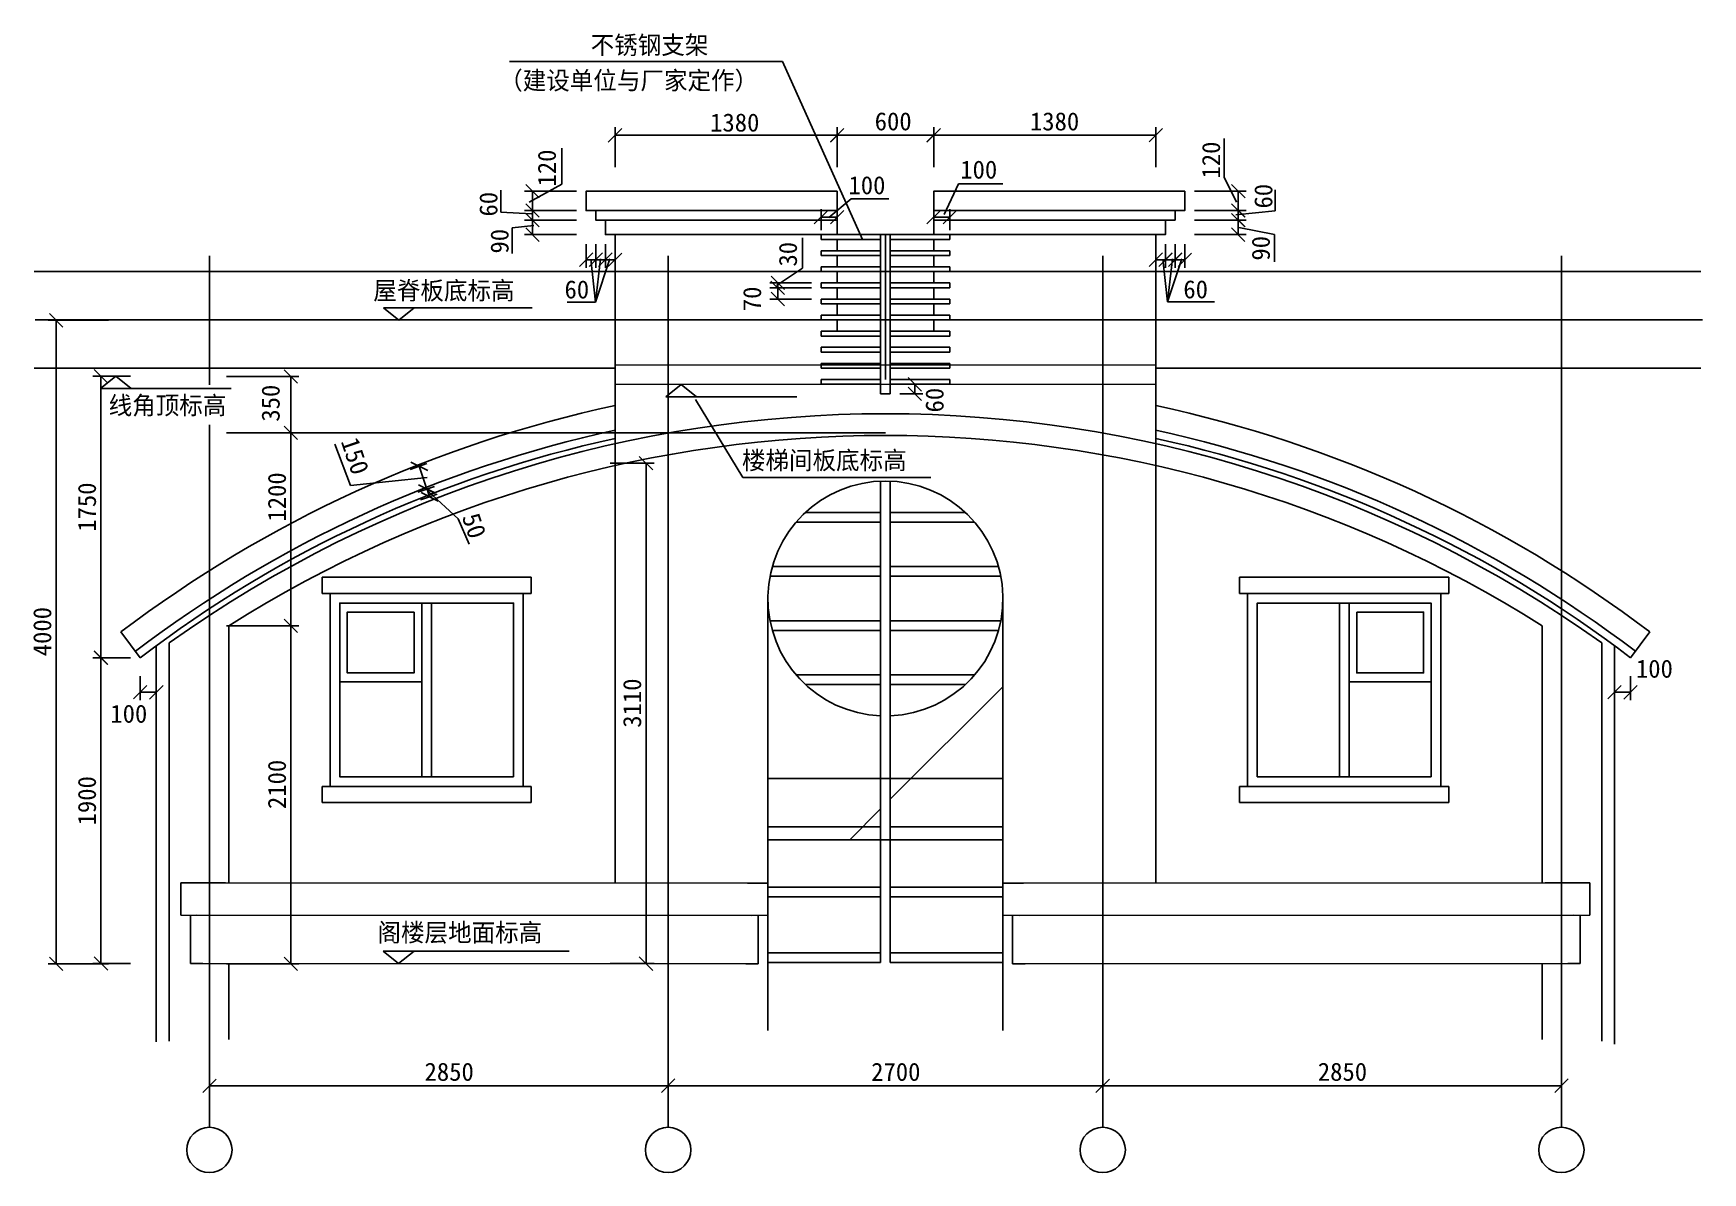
# Model space of a CAD drawing. Header units: metres. Extents: x 879 to 11250, y -2094 to 10963.
# Drawn here: x 879 to 11250, y 3882 to 10963 of the extents above; entities that cross this region are included whole.
import ezdxf

# ---------------------------------------------------------------- set-up
doc = ezdxf.new("R2010")
doc.units = ezdxf.units.M
for name, color, linetype in [('BALCONY', 7, 'Continuous'), ('DOTE', 1, 'Continuous'), ('HAT', 7, 'Continuous'), ('PUB_DIM', 3, 'Continuous'), ('PUB_TEXT', 7, 'Continuous'), ('S_STAIR', 7, 'Continuous'), ('STAIR', 2, 'Continuous'), ('WALL', 7, 'Continuous'), ('WINDOW', 2, 'Continuous')]:
    doc.layers.add(name, color=color, linetype=linetype)

# ---------------------------------------------------------------- blocks, each defined once
blk = doc.blocks.new('_DIMX')
at = {"color": 6}
blk.add_lwpolyline([(-208.28, -208.28), (209.27, 210.3)], dxfattribs=at)

msp = doc.modelspace()

# ---------------------------------------------------------------- hatches: boundary and pattern name
at = {"layer": 'HAT'}
h = msp.add_hatch(dxfattribs=at)
h.set_pattern_fill('ANSI31', scale=700)
h.paths.add_polyline_path([(6142.36, 5950.54), (5442.36, 5950.54), (5442.36, 7447.96, 0.4), (6142.36, 6721.16)])
h = msp.add_hatch(dxfattribs=at)
h.set_pattern_fill('ANSI31', scale=700)
h.paths.add_polyline_path([(6202.35, 6721.16, 0.4), (6902.35, 7447.96), (6902.35, 5950.54), (6202.35, 5950.54)])

# ---------------------------------------------------------------- linework, layer by layer
for p, q in [((5532.96, 10788.4), (3836.49, 10788.4)), ((6029.31, 9681.97), (5532.96, 10788.4)), ((8276.3, 10309.13), (8276.3, 10069.82)), ((4162.3, 10249.89), (4162.3, 10024.72)), ((8276.3, 10069.82), (8354.68, 9913.18)), ((3782.39, 9987.51), (3782.39, 9852.08)), ((4162.3, 10024.72), (3958.22, 9914.26)), ((6626.47, 10027.94), (6538.02, 9837.23)), ((6901.11, 10027.94), (6626.47, 10027.94)), ((8594.17, 9991.5), (8594.17, 9860.97)), ((5960.25, 9934.83), (5820.59, 9818.55)), ((6193.17, 9934.83), (5960.25, 9934.83)), ((8594.17, 9860.97), (8350.32, 9834.86)), ((3782.39, 9852.08), (3973.75, 9841.45)), ((3854.15, 9753.61), (3987.04, 9769.54)), ((3854.15, 9594.27), (3854.15, 9753.61)), ((8589.85, 9712.8), (8367.78, 9756.31)), ((5657.21, 9691.46), (5657.21, 9503.62)), ((8589.85, 9543.11), (8589.85, 9712.8)), ((4371.2, 9292.69), (4342.66, 9559.08)), ((4402.13, 9561.21), (4371.2, 9292.69)), ((4371.2, 9292.69), (4460.67, 9561.21)), ((7924.85, 9293.42), (7896.31, 9559.8)), ((7924.85, 9293.42), (8014.33, 9561.93)), ((7955.79, 9561.93), (7924.85, 9293.42)), ((5657.21, 9503.62), (5496.08, 9396.28)), ((3053.77, 9257.99), (3977.42, 9257.99)), ((3149.37, 9180.6), (3053.77, 9257.99)), ((3149.37, 9180.6), (3244.96, 9257.99)), ((4194.06, 9292.69), (4371.2, 9292.69)), ((7924.85, 9293.42), (8216.11, 9293.42)), ((1390.36, 8833.03), (1294.77, 8755.65)), ((1390.36, 8833.03), (1485.95, 8755.65)), ((4492.36, 8901.83), (7852.36, 8901.29)), ((2108, 8755.65), (1294.77, 8755.65)), ((4492.34, 8781.83), (7852.34, 8781.29)), ((4903.78, 8781.14), (4808.19, 8703.75)), ((4903.78, 8781.14), (4999.37, 8703.75)), ((5621.43, 8703.75), (4808.19, 8703.75)), ((5286.71, 8202.23), (4991.38, 8687.5)), ((2751.62, 8409.58), (2849.68, 8151.92)), ((2849.68, 8151.92), (3325.44, 8202.73)), ((6454.88, 8202.23), (5286.71, 8202.23)), ((3518.04, 7944.74), (3332.82, 8115.31)), ((3587.04, 7788.7), (3518.04, 7944.74)), ((2672.33, 7582.41), (3972.33, 7582.41)), ((9672.37, 7582.41), (8372.37, 7582.41)), ((2672.33, 7482.41), (3972.33, 7482.41)), ((9672.37, 7482.41), (8372.37, 7482.41)), ((2672.33, 6282.41), (3972.33, 6282.41)), ((9672.37, 6282.41), (8372.37, 6282.41)), ((2672.33, 6182.41), (3972.33, 6182.41)), ((9672.37, 6182.41), (8372.37, 6182.41)), ((1794.85, 5682.41), (1794.85, 5482.41)), ((1794.85, 5482.41), (1794.85, 5682.41)), ((2072.33, 5682.41), (1794.85, 5682.41)), ((1794.85, 5682.41), (2072.33, 5682.41)), ((5314.85, 5680.75), (5442.35, 5680.75)), ((5442.35, 5680.75), (5442.35, 5480.75)), ((7029.86, 5680.75), (6902.35, 5680.75)), ((6902.35, 5680.75), (6902.35, 5480.75)), ((10549.86, 5682.41), (10272.37, 5682.41)), ((10272.37, 5682.41), (10549.86, 5682.41)), ((10549.86, 5682.41), (10549.86, 5482.41)), ((10549.86, 5482.41), (10549.86, 5682.41)), ((1854.85, 5482.41), (1854.85, 5182.41)), ((1854.85, 5182.41), (1854.85, 5482.41)), ((5382.35, 5480.75), (5382.35, 5180.75)), ((6962.35, 5480.75), (6962.35, 5180.75)), ((10489.86, 5182.41), (10489.86, 5482.41)), ((10489.86, 5482.41), (10489.86, 5182.41)), ((3147.88, 5181.86), (3052.29, 5259.24)), ((3052.29, 5259.24), (4207.36, 5259.24)), ((3147.88, 5181.86), (3243.47, 5259.24)), ((1854.85, 5182.41), (1932.33, 5182.41)), ((1932.33, 5182.41), (1854.85, 5182.41)), ((2092.33, 4708.85), (2092.33, 5182.3)), ((5382.35, 5180.75), (5304.87, 5180.75)), ((6962.35, 5180.75), (7039.84, 5180.75)), ((10412.37, 5182.41), (10489.86, 5182.41)), ((10489.86, 5182.41), (10412.37, 5182.41))]:
    msp.add_line(p, q)
for points in [[(883.5, 9482.41), (4492.34, 9482.41)], [(4492.34, 9482.41), (7852.34, 9482.41)], [(7852.34, 9482.41), (11239.22, 9482.41)], [(888.75, 9182.41), (11249.7, 9182.41)], [(883.5, 8882.41), (4492.34, 8882.41)], [(7852.34, 8882.41), (11239.22, 8882.41)], [(6172.92, 8480.3), (2527.98, 8480.29)], [(2092.33, 5682.28), (2092.33, 7280.48)], [(10253.5, 5682.28), (10253.5, 7280.48)], [(1642.33, 4695.35), (1642.33, 7156.58)], [(1722.33, 4698.82), (1722.33, 7174.48)], [(10623.5, 4698.82), (10623.5, 7174.48)], [(10802.37, 7082.58), (10922.64, 7242.38)], [(10253.5, 4708.85), (10253.5, 5182.3)]]:
    msp.add_lwpolyline(points)
for points in [[(1722.33, 7174.48, -0.32), (10623.5, 7174.48, -0.29)], [(2092.33, 7280.48, -0.29), (10253.5, 7280.48)]]:
    msp.add_lwpolyline(points, format="xyb")
for centre in [(1972.33, 4023.09), (4822.33, 4023.09), (7522.37, 4023.09), (10372.37, 4023.09)]:
    msp.add_circle(centre, 140.83)
at = {"layer": 'BALCONY'}
for points in [[(1422.06, 7242.38, -0.11), (4492.34, 8649.54, -0.11)], [(7852.34, 8649.55, -0.11), (10922.64, 7242.38)], [(1512.27, 7122.53, -0.11), (4492.34, 8495.96, -0.11)], [(1542.33, 7082.58, -0.11), (4492.34, 8444.73, -0.11)], [(7852.34, 8495.97, -0.11), (10832.43, 7122.53)], [(7852.34, 8444.74, -0.11), (10802.37, 7082.58)]]:
    msp.add_lwpolyline(points, format="xyb", dxfattribs=at)
for points in [[(3922.33, 6282.41), (3922.33, 7482.41), (2722.33, 7482.41), (2722.33, 6282.41), (3922.33, 6282.41)], [(8422.37, 6282.41), (8422.37, 7482.41), (9622.37, 7482.41), (9622.37, 6282.41), (8422.37, 6282.41)], [(3243.85, 7366.57), (2829, 7366.57), (2829, 6988.12), (3243.85, 6988.12), (3243.85, 7366.57)], [(9100.85, 7366.57), (9515.69, 7366.57), (9515.69, 6988.12), (9100.85, 6988.12), (9100.85, 7366.57)], [(1542.33, 7082.58), (1422.06, 7242.38)], [(3291.37, 6932.04), (2782.33, 6932.04)], [(9053.33, 6932.04), (9562.37, 6932.04)]]:
    msp.add_lwpolyline(points, dxfattribs=at)
for points in [[(3862.33, 6342.41), (3862.33, 7422.41), (2782.33, 7422.41), (2782.33, 6342.41)], [(8482.37, 6342.41), (8482.37, 7422.41), (9562.37, 7422.41), (9562.37, 6342.41)]]:
    msp.add_lwpolyline(points, close=True, dxfattribs=at)
at = {"layer": 'DOTE'}
for p, q in [((6172.35, 9711.97), (6172.35, 8811.97)), ((1972.33, 8778.51), (1972.33, 9580.8)), ((4822.33, 4163.26), (4822.33, 9580.8)), ((7522.37, 4163.26), (7522.37, 9580.8)), ((10372.37, 4163.26), (10372.37, 9580.8)), ((1972.33, 4163.26), (1972.33, 8529.59))]:
    msp.add_line(p, q, dxfattribs=at)
at = {"layer": 'PUB_DIM'}
for p, q in [((4492.34, 10132.35), (4492.34, 10379.43)), ((5872.36, 10132.35), (5872.36, 10379.43)), ((5872.36, 10132.35), (5872.36, 10379.43)), ((6472.36, 10132.35), (6472.36, 10379.43)), ((6472.36, 10132.35), (6472.36, 10379.43)), ((7852.34, 10132.35), (7852.34, 10379.43)), ((5872.16, 10329.43), (4492.54, 10329.43)), ((6472.16, 10329.43), (5872.56, 10329.43)), ((7852.14, 10329.43), (6472.56, 10329.43)), ((4252.34, 9981.98), (3929.97, 9981.98)), ((3979.97, 9982.18), (3979.97, 9982.38)), ((3979.97, 9981.98), (3979.97, 9861.98)), ((8092.37, 9981.98), (8414.74, 9981.98)), ((8364.74, 9982.18), (8364.74, 9982.38)), ((8364.74, 9981.98), (8364.74, 9861.98)), ((4252.34, 9861.98), (3929.97, 9861.98)), ((4252.34, 9861.98), (3929.97, 9861.98)), ((3979.97, 9862.18), (3979.97, 9862.38)), ((3979.97, 9861.98), (3979.97, 9801.98)), ((3979.97, 9861.78), (3979.97, 9861.58)), ((5772.35, 9740.47), (5772.35, 9870.63)), ((5872.35, 9740.47), (5872.35, 9870.63)), ((6472.36, 9740.47), (6472.36, 9870.63)), ((6572.36, 9740.47), (6572.36, 9870.63)), ((8092.37, 9861.98), (8414.74, 9861.98)), ((8092.37, 9861.98), (8414.74, 9861.98)), ((8364.74, 9862.18), (8364.74, 9862.38)), ((8364.74, 9861.98), (8364.74, 9801.98)), ((8364.74, 9861.78), (8364.74, 9861.58)), ((4252.34, 9801.98), (3929.97, 9801.98)), ((4252.34, 9801.98), (3929.97, 9801.98)), ((3979.97, 9802.18), (3979.97, 9802.38)), ((3979.97, 9801.98), (3979.97, 9711.98)), ((3979.97, 9801.78), (3979.97, 9801.58)), ((5772.15, 9820.63), (5771.95, 9820.63)), ((5772.35, 9820.63), (5872.35, 9820.63)), ((5872.55, 9820.63), (5872.75, 9820.63)), ((6572.16, 9820.63), (6472.56, 9820.63)), ((8092.37, 9801.98), (8414.74, 9801.98)), ((8092.37, 9801.98), (8414.74, 9801.98)), ((8364.74, 9802.18), (8364.74, 9802.38)), ((8364.74, 9801.98), (8364.74, 9711.98)), ((8364.74, 9801.78), (8364.74, 9801.58)), ((4252.34, 9711.98), (3929.97, 9711.98)), ((3979.97, 9711.78), (3979.97, 9711.58)), ((4312.34, 9651.97), (4312.34, 9506.11)), ((4372.34, 9651.97), (4372.34, 9506.11)), ((4372.34, 9651.97), (4372.34, 9506.11)), ((4432.34, 9651.97), (4432.34, 9506.11)), ((4432.34, 9651.97), (4432.34, 9506.11)), ((4492.34, 9651.97), (4492.34, 9506.11)), ((7852.36, 9651.97), (7852.36, 9506.11)), ((7912.36, 9651.97), (7912.36, 9506.11)), ((7912.36, 9651.97), (7912.36, 9506.11)), ((7972.36, 9651.97), (7972.36, 9506.11)), ((7972.36, 9651.97), (7972.36, 9506.11)), ((8032.36, 9651.97), (8032.36, 9506.11)), ((8092.37, 9711.98), (8414.74, 9711.98)), ((8364.74, 9711.78), (8364.74, 9711.58)), ((4312.14, 9556.11), (4311.94, 9556.11)), ((4372.34, 9556.11), (4312.34, 9556.11)), ((4372.14, 9556.11), (4371.94, 9556.11)), ((4432.34, 9556.11), (4372.34, 9556.11)), ((4372.54, 9556.11), (4372.74, 9556.11)), ((4432.14, 9556.11), (4431.94, 9556.11)), ((4492.34, 9556.11), (4432.34, 9556.11)), ((4432.54, 9556.11), (4432.74, 9556.11)), ((4492.54, 9556.11), (4492.74, 9556.11)), ((7852.16, 9556.11), (7851.96, 9556.11)), ((7852.36, 9556.11), (7912.36, 9556.11)), ((7912.16, 9556.11), (7911.96, 9556.11)), ((7912.36, 9556.11), (7972.36, 9556.11)), ((7912.56, 9556.11), (7912.76, 9556.11)), ((7972.16, 9556.11), (7971.96, 9556.11)), ((7972.36, 9556.11), (8032.36, 9556.11)), ((7972.56, 9556.11), (7972.76, 9556.11)), ((8032.56, 9556.11), (8032.76, 9556.11)), ((5712.35, 9411.98), (5453.29, 9411.98)), ((5712.35, 9381.98), (5453.29, 9381.98)), ((5712.35, 9381.98), (5453.29, 9381.98)), ((5503.29, 9412.18), (5503.29, 9412.38)), ((5503.29, 9411.98), (5503.29, 9381.98)), ((5503.29, 9381.78), (5503.29, 9312.18)), ((5503.29, 9381.78), (5503.29, 9381.58)), ((5712.35, 9311.98), (5453.29, 9311.98)), ((1345.53, 9179.41), (970.05, 9179.41)), ((1020.05, 9179.21), (1020.05, 5179.61)), ((1482.33, 8832.29), (1248.32, 8832.29)), ((1298.32, 8832.09), (1298.32, 7082.78)), ((2078.32, 8830.29), (2527.98, 8830.29)), ((2477.98, 8480.49), (2477.98, 8830.09)), ((6262.36, 8781.97), (6405.09, 8781.97)), ((6262.36, 8721.97), (6405.09, 8721.97)), ((6355.09, 8782.17), (6355.09, 8782.37)), ((6355.09, 8721.97), (6355.09, 8781.97)), ((6355.09, 8721.77), (6355.09, 8721.57)), ((2078.32, 8480.29), (2527.98, 8480.29)), ((2078.32, 8480.29), (2527.98, 8480.29)), ((2477.98, 7280.68), (2477.98, 8480.09)), ((3218.76, 8253.27), (3323.57, 8288.57)), ((3323.89, 8130.95), (3276.25, 8272.42)), ((4463.14, 8291.59), (4734.88, 8291.59)), ((4684.88, 5181.36), (4684.88, 8291.39)), ((3266.54, 8111.42), (3371.34, 8146.72)), ((3266.9, 8110.51), (3371.69, 8145.84)), ((3282.99, 8062.78), (3387.78, 8098.11)), ((3324.25, 8130.06), (3324.18, 8130.25)), ((3340.4, 8082.14), (3324.31, 8129.87)), ((3340.47, 8081.95), (3340.53, 8081.76)), ((2078.32, 7280.48), (2527.98, 7280.48)), ((2078.32, 7280.48), (2527.98, 7280.48)), ((2477.98, 5180.5), (2477.98, 7280.28)), ((1482.33, 7082.58), (1248.32, 7082.58)), ((1482.33, 7082.58), (1248.32, 7082.58)), ((1298.32, 7082.38), (1298.32, 5182.62)), ((1542.32, 6968.8), (1542.32, 6817.72)), ((1642.32, 6968.8), (1642.32, 6817.72)), ((10702.37, 6968.8), (10702.37, 6817.72)), ((10802.37, 6968.8), (10802.37, 6817.72)), ((1542.12, 6867.72), (1541.92, 6867.72)), ((1642.32, 6867.72), (1542.32, 6867.72)), ((1642.52, 6867.72), (1642.72, 6867.72)), ((10702.17, 6867.72), (10701.97, 6867.72)), ((10802.37, 6867.72), (10702.37, 6867.72)), ((10802.57, 6867.72), (10802.77, 6867.72)), ((1345.53, 5179.41), (970.05, 5179.41)), ((1482.33, 5182.42), (1248.32, 5182.42)), ((2078.32, 5180.3), (2527.98, 5180.3)), ((4463.14, 5181.16), (4734.88, 5181.16)), ((1972.34, 4517.41), (1972.34, 4372.17)), ((4822.34, 4517.41), (4822.34, 4372.17)), ((4822.34, 4517.41), (4822.34, 4372.17)), ((7522.37, 4517.41), (7522.37, 4372.17)), ((7522.37, 4517.41), (7522.37, 4372.17)), ((10372.37, 4517.41), (10372.37, 4372.17)), ((1972.54, 4422.17), (4822.14, 4422.17)), ((4822.54, 4422.17), (7522.17, 4422.17)), ((7522.57, 4422.17), (10372.17, 4422.17))]:
    msp.add_line(p, q, dxfattribs=at)
at = {"layer": 'S_STAIR'}
for p, q in [((6142.36, 8179.93), (6142.35, 5189.08)), ((6202.36, 8179.93), (6202.35, 5189.08)), ((5442.36, 5882.41), (5442.36, 7453.13)), ((6902.36, 5882.41), (6902.36, 7450.54)), ((5442.35, 6032.41), (5442.35, 5680.75)), ((5442.35, 6032.41), (5442.35, 5655.75)), ((6902.35, 6032.41), (6902.35, 5780.75)), ((6902.35, 6032.41), (6902.35, 5655.75)), ((5442.35, 5595.75), (5442.35, 5655.75)), ((5442.35, 5655.75), (6142.35, 5655.75)), ((6902.35, 5655.75), (6202.35, 5655.75)), ((6902.35, 5595.75), (6902.35, 5655.75)), ((6902.35, 5595.75), (6902.35, 5655.75)), ((5442.35, 5595.75), (6142.35, 5595.75)), ((5442.35, 5595.75), (5442.35, 4766)), ((5442.35, 5595.75), (5442.35, 5249.08)), ((6902.35, 5595.75), (6202.35, 5595.75)), ((6902.35, 5595.75), (6902.35, 4766)), ((6902.35, 5595.75), (6902.35, 5249.08)), ((6902.35, 5595.75), (6902.35, 5249.08)), ((5442.35, 5274.08), (5442.35, 5249.08)), ((5442.35, 5189.08), (5442.35, 5249.08)), ((5442.35, 5249.08), (6142.35, 5249.08)), ((5442.35, 5189.08), (6142.35, 5189.08)), ((6902.35, 5249.08), (6202.35, 5249.08)), ((6902.35, 5189.08), (6202.35, 5189.08)), ((6902.35, 5274.08), (6902.35, 5249.08)), ((6902.35, 5274.08), (6902.35, 5249.08)), ((6902.35, 5189.08), (6902.35, 5249.08)), ((6902.35, 5189.08), (6902.35, 5249.08))]:
    msp.add_line(p, q, dxfattribs=at)
at = {"layer": 'STAIR'}
for p, q in [((5872.35, 9981.97), (5872.35, 9711.97)), ((6472.35, 9981.97), (6472.35, 9711.97)), ((5872.35, 9861.97), (4372.34, 9861.97)), ((6472.35, 9861.97), (7972.34, 9861.97)), ((5872.35, 9801.97), (4432.34, 9801.97)), ((6472.35, 9801.97), (7912.34, 9801.97)), ((5772.35, 9711.97), (5772.35, 9681.97)), ((6572.35, 9711.97), (5772.35, 9711.97)), ((5772.35, 9681.97), (6142.35, 9681.97)), ((5872.35, 9681.97), (5872.35, 9611.97)), ((6202.35, 9681.97), (6572.35, 9681.97)), ((6472.35, 9681.97), (6472.35, 9611.97)), ((6572.35, 9711.97), (6572.35, 9681.97)), ((5772.35, 9611.97), (5772.35, 9581.97)), ((5772.35, 9611.97), (6142.35, 9611.97)), ((5772.35, 9581.97), (6142.35, 9581.97)), ((5872.35, 9581.97), (5872.35, 9511.97)), ((6202.35, 9611.97), (6572.35, 9611.97)), ((6202.35, 9581.97), (6572.35, 9581.97)), ((6472.35, 9581.97), (6472.35, 9511.97)), ((6572.35, 9611.97), (6572.35, 9581.97)), ((5772.35, 9511.97), (6142.35, 9511.97)), ((5772.35, 9511.97), (5772.35, 9481.97)), ((5772.35, 9481.97), (6142.35, 9481.97)), ((5872.35, 9481.97), (5872.35, 9411.97)), ((6202.35, 9511.97), (6572.35, 9511.97)), ((6202.35, 9481.97), (6572.35, 9481.97)), ((6472.35, 9481.97), (6472.35, 9411.97)), ((6572.35, 9511.97), (6572.35, 9481.97)), ((5772.35, 9411.97), (5772.35, 9381.97)), ((5772.35, 9411.97), (6142.35, 9411.97)), ((5772.35, 9381.97), (6142.35, 9381.97)), ((5872.35, 9381.97), (5872.35, 9311.97)), ((6202.35, 9411.97), (6572.35, 9411.97)), ((6202.35, 9381.97), (6572.35, 9381.97)), ((6472.35, 9381.97), (6472.35, 9311.97)), ((6572.35, 9411.97), (6572.35, 9381.97)), ((5772.35, 9311.97), (5772.35, 9281.97)), ((6142.35, 9311.97), (5772.35, 9311.97)), ((6142.35, 9281.97), (5772.35, 9281.97)), ((5872.35, 9281.97), (5872.35, 9211.97)), ((6572.35, 9311.97), (6202.35, 9311.97)), ((6572.35, 9281.97), (6202.35, 9281.97)), ((6472.35, 9281.97), (6472.35, 9211.97)), ((6572.35, 9311.97), (6572.35, 9281.97)), ((5772.35, 9211.97), (5772.35, 9181.97)), ((5772.35, 9211.97), (6142.35, 9211.97)), ((5772.35, 9181.97), (6142.35, 9181.97)), ((5872.35, 9181.97), (5872.35, 9111.97)), ((6202.35, 9211.97), (6572.35, 9211.97)), ((6202.35, 9181.97), (6572.35, 9181.97)), ((6472.35, 9181.97), (6472.35, 9111.97)), ((6572.35, 9211.97), (6572.35, 9181.97)), ((5772.35, 9111.97), (5772.35, 9081.97)), ((5772.35, 9111.97), (6142.35, 9111.97)), ((5772.35, 9081.97), (6142.35, 9081.97)), ((6202.35, 9111.97), (6572.35, 9111.97)), ((6202.35, 9081.97), (6572.35, 9081.97)), ((6572.35, 9111.97), (6572.35, 9081.97)), ((5772.35, 9011.97), (5772.35, 8981.97)), ((5772.35, 9011.97), (6142.35, 9011.97)), ((5772.35, 8981.97), (6142.35, 8981.97)), ((6202.35, 9011.97), (6572.35, 9011.97)), ((6202.35, 8981.97), (6572.35, 8981.97)), ((6572.35, 9011.97), (6572.35, 8981.97)), ((5772.35, 8911.97), (5772.35, 8881.97)), ((5772.35, 8911.97), (6142.35, 8911.97)), ((5772.35, 8881.97), (6142.35, 8881.97)), ((6202.35, 8911.97), (6572.35, 8911.97)), ((6202.35, 8881.97), (6572.35, 8881.97)), ((6572.35, 8911.97), (6572.35, 8881.97)), ((5772.35, 8811.97), (5772.35, 8781.97)), ((5772.35, 8811.97), (6142.35, 8811.97)), ((5772.35, 8781.97), (6142.35, 8781.97)), ((6142.35, 8721.97), (6202.36, 8721.97)), ((6142.36, 8721.97), (6142.36, 8811.97)), ((6202.35, 8811.97), (6572.35, 8811.97)), ((6202.35, 8781.97), (6572.35, 8781.97)), ((6202.36, 8721.97), (6202.36, 8811.97)), ((6572.35, 8811.97), (6572.35, 8781.97)), ((5442.35, 6032.41), (5442.35, 6332.41)), ((5442.35, 6332.41), (6902.35, 6332.41)), ((6902.35, 6032.41), (6902.35, 6332.41)), ((5442.35, 6032.41), (6142.35, 6032.41)), ((6902.35, 6032.41), (6202.35, 6032.41)), ((5442.36, 5950.54), (6902.36, 5950.54))]:
    msp.add_line(p, q, dxfattribs=at)
for points in [[(5872.35, 9711.97), (5872.35, 9981.97), (4312.34, 9981.97), (4312.34, 9861.97), (4372.34, 9861.97), (4372.34, 9801.97), (4432.34, 9801.97), (4432.34, 9711.97), (5872.35, 9711.97)], [(6472.35, 9711.97), (6472.35, 9981.97), (8032.34, 9981.97), (8032.34, 9861.97), (7972.34, 9861.97), (7972.34, 9801.97), (7912.34, 9801.97), (7912.34, 9711.97), (6472.35, 9711.97)], [(6142.35, 8811.97), (6142.35, 9711.97)], [(6202.35, 8811.97), (6202.35, 9711.97)], [(6142.36, 7925.54), (5618.03, 7925.54)], [(6142.36, 7985.54), (5675.69, 7985.54)], [(6669.02, 7985.54), (6202.36, 7985.54)], [(6726.68, 7925.54), (6202.36, 7925.54)], [(6142.36, 7588.88), (5455.58, 7588.88)], [(6142.36, 7648.88), (5469.81, 7648.88)], [(6874.89, 7648.88), (6202.36, 7648.88)], [(6889.13, 7588.88), (6202.36, 7588.88)], [(6142.36, 7312.21), (5455.58, 7312.21)], [(6889.13, 7312.21), (6202.36, 7312.21)], [(6142.36, 7252.21), (5469.81, 7252.21)], [(6874.89, 7252.21), (6202.36, 7252.21)], [(6142.36, 6975.54), (5618.03, 6975.54)], [(6726.68, 6975.54), (6202.36, 6975.54)], [(6142.36, 6915.54), (5675.69, 6915.54)], [(6669.02, 6915.54), (6202.36, 6915.54)]]:
    msp.add_lwpolyline(points, dxfattribs=at)
msp.add_arc((6172.35, 7450.54), 730, 272.36, 267.65, dxfattribs=at)
at = {"layer": 'WALL'}
for p, q in [((4492.34, 9711.97), (4492.34, 5682.41)), ((7852.34, 9711.97), (7852.34, 5681.18)), ((2672.33, 7582.41), (2672.33, 7482.41)), ((3972.33, 7582.41), (3972.33, 7482.41)), ((8372.37, 7582.41), (8372.37, 7482.41)), ((9672.37, 7582.41), (9672.37, 7482.41)), ((2672.33, 6182.41), (2672.33, 6282.41)), ((3972.33, 6182.41), (3972.33, 6282.41)), ((8372.37, 6182.41), (8372.37, 6282.41)), ((9672.37, 6182.41), (9672.37, 6282.41)), ((1794.85, 5682.41), (5442.35, 5680.75)), ((10549.86, 5682.41), (6902.35, 5680.75)), ((1794.85, 5482.41), (5342.35, 5480.75)), ((1894.85, 5482.41), (5442.35, 5480.75)), ((10449.86, 5482.41), (6902.35, 5480.75)), ((10549.86, 5482.41), (7002.35, 5480.75)), ((1854.85, 5182.41), (5382.35, 5180.75)), ((10489.86, 5182.41), (6962.35, 5180.75))]:
    msp.add_line(p, q, dxfattribs=at)
msp.add_lwpolyline([(10702.37, 4681.42), (10702.37, 7156.58)], dxfattribs=at)
at = {"layer": 'WINDOW'}
for p, q in [((3291.37, 7422.41), (3291.37, 6342.41)), ((3351.37, 7422.41), (3351.37, 6342.41)), ((8993.33, 7422.41), (8993.33, 6342.41)), ((9053.33, 7422.41), (9053.33, 6342.41)), ((2722.33, 6282.41), (3922.33, 6282.41)), ((9622.37, 6282.41), (8422.37, 6282.41))]:
    msp.add_line(p, q, dxfattribs=at)

# ---------------------------------------------------------------- block references
at = {"layer": 'PUB_DIM', "xscale": 0.2, "yscale": 0.2, "zscale": 0.2}
for p in [(5872.36, 10329.43), (6472.36, 10329.43), (7852.34, 10329.43), (5772.35, 9820.63), (4312.34, 9556.11), (4372.34, 9556.11), (4432.34, 9556.11), (7852.36, 9556.11), (7912.36, 9556.11), (7972.36, 9556.11), (1542.32, 6867.72), (10702.37, 6867.72), (4822.34, 4422.17), (10372.37, 4422.17)]:
    msp.add_blockref('_DIMX', p, dxfattribs=at)
for p, rotation in [((4492.34, 10329.43), 180), ((5872.36, 10329.43), 180), ((6472.36, 10329.43), 180), ((3979.97, 9981.98), 270), ((8364.74, 9981.98), 270), ((3979.97, 9861.98), 270), ((5872.35, 9820.63), 180), ((6472.36, 9820.63), 180), ((6572.36, 9820.63), 360), ((8364.74, 9861.98), 90), ((8364.74, 9861.98), 270), ((3979.97, 9801.98), 90), ((3979.97, 9711.98), 90), ((8364.74, 9801.98), 90), ((8364.74, 9711.98), 90), ((8364.74, 9801.98), 270), ((4492.34, 9556.11), 180), ((7912.36, 9556.11), 180), ((7972.36, 9556.11), 180), ((8032.36, 9556.11), 180), ((5503.29, 9411.98), 270), ((5503.29, 9381.98), 90), ((5503.29, 9381.98), 90), ((5503.29, 9311.98), 270), ((1020.05, 9179.41), 90), ((1298.32, 8832.29), 90), ((2477.98, 8830.29), 90), ((6355.09, 8781.97), 270), ((6355.09, 8721.97), 90), ((2477.98, 8480.29), 90), ((2477.98, 8480.29), 270), ((3276.18, 8272.61), 108.61), ((4684.88, 8291.59), 90), ((3323.96, 8130.76), 288.61), ((3324.31, 8129.87), 288.63), ((3340.4, 8082.14), 108.63), ((2477.98, 7280.48), 90), ((2477.98, 7280.48), 270), ((1298.32, 7082.58), 90), ((1298.32, 7082.58), 270), ((1642.32, 6867.72), 180), ((10802.37, 6867.72), 180), ((1020.05, 5179.41), 270), ((1298.32, 5182.42), 270), ((2477.98, 5180.3), 270), ((4684.88, 5181.16), 270), ((1972.34, 4422.17), 180), ((7522.37, 4422.17), 180)]:
    msp.add_blockref('_DIMX', p, dxfattribs=dict(at, rotation=rotation))

# ---------------------------------------------------------------- texts
for s, p in [('不锈钢支架', (4341.13, 10833.99)), ('（建设单位与厂家定作）', (3772.69, 10613.86)), ('1380', (5083.2, 10352.72)), ('600', (6105.77, 10360.13)), ('1380', (7070.27, 10359.78)), ('100', (5942.86, 9963.04)), ('60', (4178.52, 9315.39)), ('60', (8023.43, 9316.11)), ('100', (10835.38, 6958.17)), ('100', (1356.66, 6678.21)), ('2850', (3308.9, 4453.04)), ('2700', (6083.91, 4452.52)), ('2850', (8858.93, 4453.04))]:
    msp.add_text(s, height=112.5).set_placement(p)
for s, rotation, p in [('120', 90, (8251.66, 10060.77)), ('120', 90, (4125.03, 10011.26)), ('100', 360, (6637.4, 10060.12)), ('60', 90, (3761.76, 9824.59)), ('60', 90, (8576.48, 9874.45)), ('90', 90, (3830.92, 9594.57)), ('30', 90, (5622.74, 9513.65)), ('90', 90, (8560.75, 9550.64)), ('70', 90, (5400.23, 9236.18)), ('350', 90, (2408.67, 8549.63)), ('60', 90, (6533.69, 8606.84)), ('150', 288.61, (2787.7, 8427.46)), ('1200', 90, (2447.63, 7928.63)), ('1750', 90, (1267.45, 7865.35)), ('50', 288.63, (3540.16, 7957.84)), ('4000', 90, (989.7, 7091.67)), ('3110', 90, (4654.53, 6647.24)), ('2100', 90, (2447.63, 6141.95)), ('1900', 90, (1267.28, 6040.42))]:
    msp.add_text(s, height=112.5, rotation=rotation).set_placement(p)
at = {"layer": 'PUB_TEXT'}
for s, p in [('屋脊板底标高', (2990.44, 9308.31)), ('线角顶标高', (1346.24, 8594.58)), ('楼梯间板底标高', (5280.75, 8253.09)), ('阁楼层地面标高', (3016.34, 5318.33))]:
    msp.add_text(s, height=112.5, dxfattribs=at).set_placement(p)

doc.saveas('drawing.dxf')
